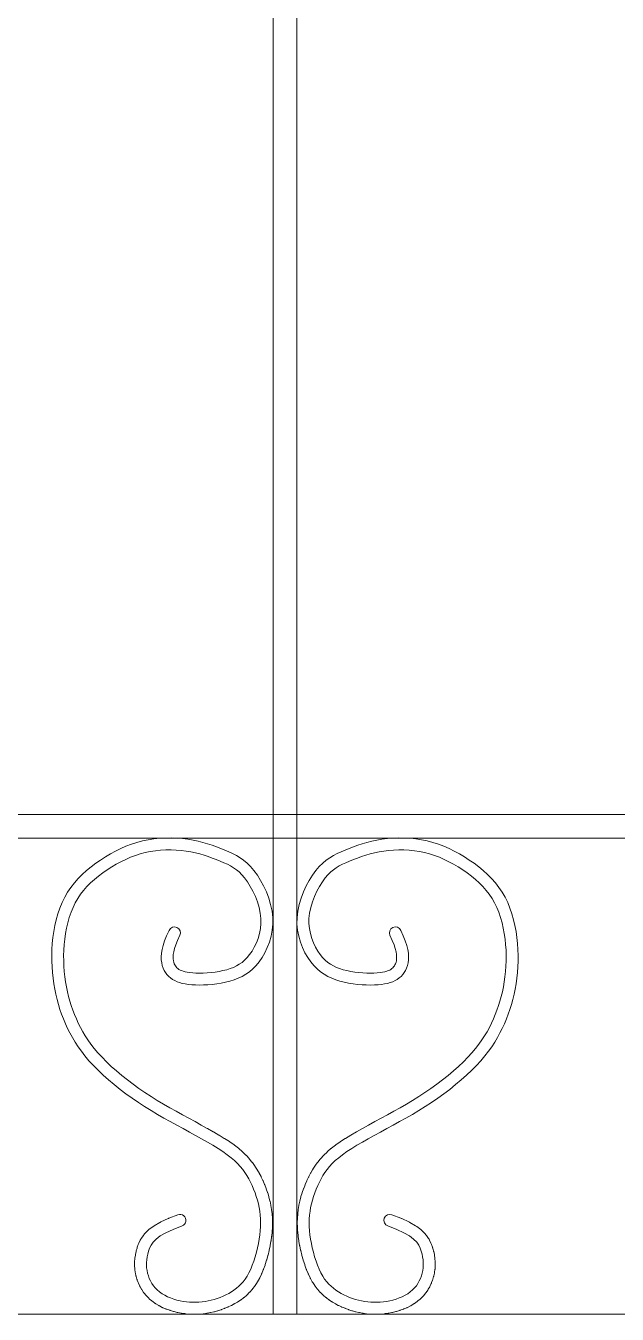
# Model space of a CAD drawing. Header units: millimetres. Extents: x -25 to 4147, y 0 to 2650.
# Drawn here: x 2444 to 2692, y 489 to 1030 of the extents above; entities that cross this region are included whole.
import ezdxf

# ---------------------------------------------------------------- set-up
doc = ezdxf.new("R2010")
doc.units = ezdxf.units.MM
doc.layers.add('ceco.net 340', color=7, linetype='Continuous', lineweight=5)

msp = doc.modelspace()

# ---------------------------------------------------------------- linework, layer by layer
at = {"layer": 'ceco.net 340'}
for p, q in [((2547.7, 2250), (2547.7, 488.65)), ((2557.7, 2250), (2557.7, 488.65)), ((450, 698.65), (3672.14, 698.65)), ((450, 688.65), (3672.14, 688.65)), ((450, 488.65), (3672.14, 488.65))]:
    msp.add_line(p, q, dxfattribs=at)
for points in [[(2509.51, 525.71), (2505.72, 524.28), (2502.72, 522.89), (2500.39, 521.52), (2498.64, 520.18), (2497.37, 518.87), (2496.49, 517.59), (2495.88, 516.33), (2495.45, 515.09), (2495.11, 513.88), (2494.86, 512.68), (2494.68, 511.51), (2494.59, 510.35), (2494.58, 509.21), (2494.65, 508.08), (2494.8, 506.96), (2495.04, 505.85), (2495.36, 504.75), (2495.77, 503.68), (2496.26, 502.62), (2496.84, 501.6), (2497.51, 500.62), (2498.27, 499.68), (2499.13, 498.81), (2500.08, 497.99), (2501.13, 497.25), (2502.26, 496.58), (2503.46, 495.98), (2504.71, 495.45), (2506.01, 494.98), (2507.34, 494.59), (2508.68, 494.26), (2510.03, 494), (2511.37, 493.81), (2512.69, 493.68), (2514.01, 493.62), (2515.32, 493.62), (2516.62, 493.68), (2517.92, 493.8), (2519.21, 493.98), (2520.49, 494.22), (2521.77, 494.51), (2523.04, 494.86), (2524.3, 495.26), (2525.54, 495.71), (2526.76, 496.22), (2527.95, 496.78), (2529.1, 497.38), (2530.22, 498.04), (2531.29, 498.74), (2532.32, 499.51), (2533.31, 500.35), (2534.25, 501.27), (2535.15, 502.29), (2536.01, 503.42), (2536.83, 504.68), (2537.6, 506.06), (2538.33, 507.59), (2539.01, 509.24), (2539.64, 510.98), (2540.22, 512.79), (2540.74, 514.65), (2541.2, 516.52), (2541.6, 518.39), (2541.92, 520.22), (2542.18, 522), (2542.36, 523.73), (2542.46, 525.42), (2542.5, 527.07), (2542.46, 528.69), (2542.35, 530.29), (2542.16, 531.88), (2541.9, 533.45), (2541.56, 535.03), (2541.16, 536.6), (2540.69, 538.15), (2540.15, 539.69), (2539.56, 541.2), (2538.92, 542.67), (2538.24, 544.11), (2537.5, 545.51), (2536.73, 546.85), (2535.9, 548.16), (2534.98, 549.43), (2533.97, 550.68), (2532.83, 551.92), (2531.55, 553.16), (2530.1, 554.4), (2528.47, 555.66), (2526.64, 556.95), (2524.62, 558.26), (2522.44, 559.6), (2520.13, 560.96), (2517.7, 562.34), (2515.17, 563.74), (2512.57, 565.16), (2509.93, 566.6), (2507.26, 568.06), (2504.57, 569.54), (2501.87, 571.05), (2499.18, 572.61), (2496.49, 574.2), (2493.81, 575.85), (2491.16, 577.57), (2488.55, 579.35), (2485.97, 581.2), (2483.46, 583.11), (2481.01, 585.08), (2478.66, 587.08), (2476.41, 589.1), (2474.28, 591.13), (2472.28, 593.15), (2470.44, 595.16), (2468.76, 597.13), (2467.24, 599.09), (2465.85, 601.02), (2464.59, 602.95), (2463.45, 604.87), (2462.4, 606.79), (2461.44, 608.73), (2460.56, 610.69), (2459.73, 612.67), (2458.96, 614.68), (2458.25, 616.72), (2457.61, 618.79), (2457.03, 620.91), (2456.51, 623.06), (2456.05, 625.26), (2455.66, 627.51), (2455.34, 629.81), (2455.09, 632.15), (2454.91, 634.54), (2454.82, 636.95), (2454.8, 639.4), (2454.88, 641.88), (2455.04, 644.37), (2455.3, 646.88), (2455.67, 649.39), (2456.13, 651.9), (2456.71, 654.39), (2457.41, 656.84), (2458.23, 659.24), (2459.18, 661.56), (2460.25, 663.81), (2461.47, 665.95), (2462.83, 667.98), (2464.31, 669.9), (2465.92, 671.72), (2467.63, 673.44), (2469.44, 675.07), (2471.32, 676.61), (2473.27, 678.08), (2475.28, 679.47), (2477.33, 680.79), (2479.43, 682.04), (2481.57, 683.21), (2483.75, 684.28), (2485.97, 685.25), (2488.24, 686.12), (2490.55, 686.87), (2492.9, 687.49), (2495.29, 687.98), (2497.71, 688.35), (2500.14, 688.59), (2502.57, 688.71), (2504.98, 688.73), (2507.36, 688.64), (2509.68, 688.45), (2511.94, 688.17), (2514.13, 687.8), (2516.23, 687.35), (2518.26, 686.84), (2520.22, 686.27), (2522.12, 685.65), (2523.95, 685), (2525.73, 684.32), (2527.44, 683.63), (2529.11, 682.92), (2530.73, 682.18), (2532.31, 681.36), (2533.84, 680.44), (2535.35, 679.38), (2536.83, 678.15), (2538.28, 676.71), (2539.71, 675.04), (2541.12, 673.1), (2542.48, 670.93), (2543.76, 668.57), (2544.91, 666.06), (2545.91, 663.43), (2546.71, 660.73), (2547.29, 657.99), (2547.6, 655.26), (2547.62, 652.57), (2547.37, 649.95), (2546.89, 647.41), (2546.19, 644.98), (2545.31, 642.67), (2544.28, 640.52), (2543.13, 638.53), (2541.88, 636.73), (2540.57, 635.13), (2539.19, 633.73), (2537.76, 632.51), (2536.25, 631.45), (2534.69, 630.54), (2533.06, 629.77), (2531.37, 629.11), (2529.61, 628.56), (2527.79, 628.1), (2525.93, 627.73), (2524.05, 627.43), (2522.18, 627.21), (2520.32, 627.06), (2518.52, 626.98), (2516.78, 626.95), (2515.14, 626.98), (2513.6, 627.07), (2512.17, 627.2), (2510.84, 627.39), (2509.6, 627.65), (2508.46, 627.96), (2507.4, 628.34), (2506.42, 628.79), (2505.5, 629.32), (2504.66, 629.92), (2503.89, 630.59), (2503.19, 631.34), (2502.57, 632.17), (2502.04, 633.08), (2501.59, 634.07), (2501.23, 635.13), (2500.97, 636.28), (2500.81, 637.51), (2500.77, 638.84), (2500.87, 640.29), (2501.12, 641.87), (2501.55, 643.6), (2502.17, 645.51), (2503, 647.61), (2504.06, 649.92)], [(2595.88, 525.71), (2599.67, 524.28), (2602.67, 522.89), (2605, 521.52), (2606.75, 520.18), (2608.02, 518.87), (2608.91, 517.59), (2609.52, 516.33), (2609.95, 515.09), (2610.28, 513.88), (2610.53, 512.68), (2610.71, 511.51), (2610.8, 510.35), (2610.81, 509.21), (2610.74, 508.08), (2610.59, 506.96), (2610.35, 505.85), (2610.03, 504.75), (2609.63, 503.68), (2609.13, 502.62), (2608.55, 501.6), (2607.88, 500.62), (2607.12, 499.68), (2606.26, 498.81), (2605.31, 497.99), (2604.26, 497.25), (2603.13, 496.58), (2601.93, 495.98), (2600.68, 495.45), (2599.38, 494.98), (2598.05, 494.59), (2596.71, 494.26), (2595.36, 494), (2594.03, 493.81), (2592.7, 493.68), (2591.38, 493.62), (2590.07, 493.62), (2588.77, 493.68), (2587.48, 493.8), (2586.19, 493.98), (2584.9, 494.22), (2583.62, 494.51), (2582.35, 494.86), (2581.09, 495.26), (2579.85, 495.71), (2578.63, 496.22), (2577.44, 496.78), (2576.29, 497.38), (2575.17, 498.04), (2574.1, 498.74), (2573.07, 499.51), (2572.08, 500.35), (2571.14, 501.27), (2570.24, 502.29), (2569.38, 503.42), (2568.56, 504.68), (2567.79, 506.06), (2567.06, 507.59), (2566.38, 509.24), (2565.75, 510.98), (2565.17, 512.79), (2564.65, 514.65), (2564.19, 516.52), (2563.8, 518.39), (2563.47, 520.22), (2563.22, 522), (2563.04, 523.73), (2562.93, 525.42), (2562.89, 527.07), (2562.93, 528.69), (2563.05, 530.29), (2563.23, 531.88), (2563.49, 533.45), (2563.83, 535.03), (2564.23, 536.6), (2564.71, 538.15), (2565.24, 539.69), (2565.83, 541.2), (2566.47, 542.67), (2567.16, 544.11), (2567.89, 545.51), (2568.66, 546.85), (2569.49, 548.16), (2570.41, 549.43), (2571.42, 550.68), (2572.56, 551.92), (2573.84, 553.16), (2575.29, 554.4), (2576.92, 555.66), (2578.75, 556.95), (2580.77, 558.26), (2582.95, 559.6), (2585.26, 560.96), (2587.7, 562.34), (2590.22, 563.74), (2592.82, 565.16), (2595.46, 566.6), (2598.13, 568.06), (2600.82, 569.54), (2603.52, 571.05), (2606.22, 572.61), (2608.91, 574.2), (2611.58, 575.85), (2614.23, 577.57), (2616.84, 579.35), (2619.42, 581.2), (2621.93, 583.11), (2624.38, 585.08), (2626.73, 587.08), (2628.98, 589.1), (2631.12, 591.13), (2633.11, 593.15), (2634.95, 595.16), (2636.63, 597.13), (2638.16, 599.09), (2639.54, 601.02), (2640.8, 602.95), (2641.94, 604.87), (2642.99, 606.79), (2643.95, 608.73), (2644.84, 610.69), (2645.66, 612.67), (2646.43, 614.68), (2647.14, 616.72), (2647.78, 618.79), (2648.36, 620.91), (2648.88, 623.06), (2649.34, 625.26), (2649.73, 627.51), (2650.05, 629.81), (2650.3, 632.15), (2650.48, 634.54), (2650.58, 636.95), (2650.59, 639.4), (2650.52, 641.88), (2650.35, 644.37), (2650.09, 646.88), (2649.73, 649.39), (2649.26, 651.9), (2648.68, 654.39), (2647.98, 656.84), (2647.16, 659.24), (2646.22, 661.56), (2645.14, 663.81), (2643.92, 665.95), (2642.56, 667.98), (2641.08, 669.9), (2639.47, 671.72), (2637.76, 673.44), (2635.96, 675.07), (2634.07, 676.61), (2632.12, 678.08), (2630.11, 679.47), (2628.06, 680.79), (2625.96, 682.04), (2623.82, 683.21), (2621.64, 684.28), (2619.42, 685.25), (2617.15, 686.12), (2614.84, 686.87), (2612.49, 687.49), (2610.1, 687.98), (2607.68, 688.35), (2605.25, 688.59), (2602.82, 688.71), (2600.41, 688.73), (2598.03, 688.64), (2595.71, 688.45), (2593.45, 688.17), (2591.26, 687.8), (2589.16, 687.35), (2587.13, 686.84), (2585.17, 686.27), (2583.27, 685.65), (2581.44, 685), (2579.67, 684.32), (2577.95, 683.63), (2576.28, 682.92), (2574.66, 682.18), (2573.09, 681.36), (2571.55, 680.44), (2570.04, 679.38), (2568.57, 678.15), (2567.11, 676.71), (2565.68, 675.04), (2564.27, 673.1), (2562.91, 670.93), (2561.63, 668.57), (2560.48, 666.06), (2559.48, 663.43), (2558.68, 660.73), (2558.11, 657.99), (2557.79, 655.26), (2557.77, 652.57), (2558.02, 649.95), (2558.51, 647.41), (2559.2, 644.98), (2560.08, 642.67), (2561.11, 640.52), (2562.26, 638.53), (2563.51, 636.73), (2564.82, 635.13), (2566.2, 633.73), (2567.64, 632.51), (2569.14, 631.45), (2570.7, 630.54), (2572.33, 629.77), (2574.03, 629.11), (2575.78, 628.56), (2577.6, 628.1), (2579.46, 627.73), (2581.34, 627.43), (2583.22, 627.21), (2585.07, 627.06), (2586.87, 626.98), (2588.61, 626.95), (2590.26, 626.98), (2591.79, 627.07), (2593.23, 627.2), (2594.55, 627.39), (2595.79, 627.65), (2596.93, 627.96), (2597.99, 628.34), (2598.98, 628.79), (2599.89, 629.32), (2600.73, 629.92), (2601.5, 630.59), (2602.2, 631.34), (2602.82, 632.17), (2603.35, 633.08), (2603.8, 634.07), (2604.16, 635.13), (2604.42, 636.28), (2604.58, 637.51), (2604.62, 638.84), (2604.52, 640.29), (2604.27, 641.87), (2603.84, 643.6), (2603.23, 645.51), (2602.39, 647.61), (2601.33, 649.92)]]:
    msp.add_lwpolyline(points, dxfattribs=at)
for points in [[(2507.74, 530.39), (2503.96, 528.96, 0.018526), (2503.62, 528.82), (2500.61, 527.42, 0.02401), (2500.19, 527.2), (2497.86, 525.83, 0.03058), (2497.35, 525.49), (2495.6, 524.16, 0.037109), (2495.05, 523.66), (2493.78, 522.35, 0.040944), (2493.26, 521.72), (2492.37, 520.44, 0.03872), (2491.98, 519.77), (2491.37, 518.51, 0.02899), (2491.15, 517.97), (2490.72, 516.74, 0.016625), (2490.62, 516.42), (2490.29, 515.21, 0.014695), (2490.22, 514.92), (2489.97, 513.73, 0.015749), (2489.91, 513.42), (2489.74, 512.24, 0.016704), (2489.7, 511.91), (2489.61, 510.75, 0.017506), (2489.59, 510.4), (2489.58, 509.25, 0.018102), (2489.59, 508.89), (2489.66, 507.76, 0.01845), (2489.7, 507.4), (2489.85, 506.28, 0.018524), (2489.91, 505.91), (2490.15, 504.81, 0.018452), (2490.24, 504.45), (2490.56, 503.35, 0.018802), (2490.68, 503), (2491.09, 501.92, 0.019374), (2491.24, 501.56), (2491.73, 500.5, 0.020024), (2491.91, 500.15), (2492.49, 499.13, 0.020714), (2492.71, 498.78), (2493.38, 497.79, 0.021397), (2493.64, 497.45), (2494.4, 496.52, 0.022021), (2494.7, 496.19), (2495.55, 495.31, 0.022531), (2495.88, 495.01), (2496.83, 494.19, 0.022367), (2497.19, 493.92), (2498.23, 493.18, 0.020214), (2498.57, 492.95), (2499.7, 492.28, 0.017942), (2500.02, 492.11), (2501.22, 491.51, 0.016078), (2501.51, 491.37), (2502.76, 490.84, 0.01459), (2503.03, 490.74), (2504.33, 490.27, 0.01344), (2504.59, 490.19), (2505.92, 489.8, 0.012596), (2506.16, 489.73), (2507.5, 489.4, 0.012037), (2507.74, 489.35), (2509.08, 489.09, 0.011796), (2509.32, 489.05), (2510.65, 488.86, 0.01186), (2510.89, 488.83), (2512.22, 488.71, 0.011906), (2512.45, 488.69), (2513.77, 488.63, 0.011871), (2514.01, 488.62), (2515.32, 488.62, 0.011755), (2515.55, 488.63), (2516.85, 488.69, 0.01156), (2517.08, 488.7), (2518.38, 488.82, 0.011293), (2518.6, 488.85), (2519.89, 489.03, 0.01096), (2520.11, 489.06), (2521.4, 489.3, 0.010625), (2521.6, 489.34), (2522.89, 489.64, 0.010507), (2523.09, 489.69), (2524.36, 490.03, 0.010519), (2524.56, 490.09), (2525.82, 490.49, 0.010613), (2526.02, 490.56), (2527.26, 491.02, 0.010791), (2527.46, 491.1), (2528.68, 491.6, 0.011052), (2528.88, 491.69), (2530.07, 492.25, 0.011398), (2530.27, 492.35), (2531.43, 492.96, 0.011831), (2531.64, 493.07), (2532.75, 493.73, 0.012624), (2532.97, 493.86), (2534.04, 494.57, 0.014451), (2534.28, 494.73), (2535.31, 495.5, 0.016231), (2535.56, 495.7), (2536.55, 496.54, 0.017546), (2536.81, 496.78), (2537.75, 497.7, 0.018298), (2538, 497.96), (2538.9, 498.99, 0.018454), (2539.14, 499.27), (2540, 500.4, 0.01805), (2540.2, 500.7), (2541.02, 501.95, 0.017188), (2541.2, 502.24), (2541.97, 503.63, 0.015683), (2542.11, 503.91), (2542.84, 505.43, 0.013181), (2542.95, 505.68), (2543.63, 507.32, 0.01117), (2543.71, 507.53), (2544.34, 509.27, 0.009782), (2544.41, 509.46), (2544.98, 511.27, 0.008856), (2545.04, 511.44), (2545.56, 513.3, 0.008297), (2545.6, 513.46), (2546.06, 515.33, 0.008056), (2546.09, 515.49), (2546.49, 517.35, 0.008123), (2546.52, 517.51), (2546.84, 519.35, 0.008556), (2546.87, 519.52), (2547.13, 521.3, 0.00932), (2547.15, 521.48), (2547.33, 523.21, 0.010075), (2547.35, 523.42), (2547.45, 525.1, 0.010733), (2547.46, 525.32), (2547.5, 526.97, 0.011254), (2547.5, 527.19), (2547.46, 528.81, 0.011605), (2547.45, 529.05), (2547.33, 530.64, 0.011758), (2547.31, 530.88), (2547.13, 532.46, 0.011701), (2547.09, 532.69), (2546.83, 534.27, 0.011388), (2546.79, 534.49), (2546.45, 536.07, 0.010808), (2546.4, 536.28), (2546, 537.85, 0.010278), (2545.94, 538.05), (2545.47, 539.6, 0.009859), (2545.41, 539.79), (2544.88, 541.32, 0.009545), (2544.81, 541.5), (2544.22, 543.01, 0.009335), (2544.15, 543.19), (2543.51, 544.66, 0.009229), (2543.43, 544.83), (2542.75, 546.27, 0.00923), (2542.66, 546.44), (2541.93, 547.83, 0.009723), (2541.84, 548), (2541.06, 549.35, 0.011671), (2540.94, 549.55), (2540.11, 550.85, 0.013556), (2539.96, 551.07), (2539.04, 552.35, 0.014792), (2538.87, 552.58), (2537.85, 553.83, 0.015289), (2537.65, 554.06), (2536.51, 555.3, 0.015076), (2536.3, 555.52), (2535.02, 556.75, 0.014282), (2534.81, 556.95), (2533.36, 558.19, 0.013091), (2533.16, 558.36), (2531.53, 559.62, 0.011392), (2531.34, 559.75), (2529.51, 561.04, 0.008802), (2529.37, 561.14), (2527.35, 562.45, 0.006609), (2527.24, 562.52), (2525.06, 563.86, 0.004919), (2524.98, 563.91), (2522.66, 565.27, 0.003568), (2522.6, 565.3), (2520.17, 566.69, 0.002447), (2520.12, 566.71), (2517.6, 568.11, 0.001481), (2517.57, 568.13), (2514.98, 569.55, 0.000613), (2514.97, 569.55), (2512.32, 570.99), (2509.66, 572.44), (2507, 573.91), (2504.34, 575.4), (2501.7, 576.92), (2499.08, 578.48), (2496.48, 580.08), (2493.93, 581.73), (2491.41, 583.44), (2488.95, 585.22), (2486.54, 587.05), (2484.2, 588.93), (2481.95, 590.84), (2479.8, 592.77), (2477.78, 594.69), (2475.91, 596.6), (2474.19, 598.47), (2472.64, 600.29), (2471.24, 602.08), (2469.98, 603.85), (2468.83, 605.59), (2467.79, 607.34), (2466.84, 609.1), (2465.96, 610.87), (2465.14, 612.68), (2464.37, 614.52), (2463.66, 616.39), (2463.01, 618.28), (2462.41, 620.2), (2461.87, 622.16), (2461.39, 624.15), (2460.97, 626.2), (2460.6, 628.29), (2460.3, 630.42), (2460.07, 632.6), (2459.91, 634.82), (2459.82, 637.07), (2459.8, 639.34), (2459.87, 641.64), (2460.02, 643.94), (2460.27, 646.26), (2460.6, 648.58), (2461.03, 650.88), (2461.56, 653.14), (2462.18, 655.35), (2462.92, 657.49), (2463.75, 659.54), (2464.69, 661.49), (2465.73, 663.32), (2466.89, 665.06), (2468.17, 666.71), (2469.57, 668.3), (2471.08, 669.82), (2472.7, 671.28), (2474.41, 672.68), (2476.2, 674.02), (2478.06, 675.31), (2479.97, 676.54), (2481.91, 677.7), (2483.87, 678.77), (2485.86, 679.74), (2487.87, 680.62), (2489.9, 681.4), (2491.96, 682.07), (2494.04, 682.62), (2496.17, 683.06), (2498.33, 683.38), (2500.52, 683.6), (2502.72, 683.71), (2504.9, 683.73), (2507.06, 683.65), (2509.17, 683.48), (2511.22, 683.22), (2513.19, 682.89), (2515.1, 682.48), (2516.95, 682.01), (2518.75, 681.49), (2520.51, 680.92), (2522.22, 680.31), (2523.9, 679.67), (2525.53, 679.01), (2527.09, 678.35), (2528.53, 677.68), (2529.87, 676.99), (2531.12, 676.25), (2532.3, 675.41), (2533.46, 674.45), (2534.61, 673.3), (2535.79, 671.93), (2536.98, 670.3), (2538.16, 668.41), (2539.28, 666.34), (2540.3, 664.13), (2541.17, 661.83), (2541.86, 659.5), (2542.34, 657.19), (2542.6, 654.95), (2542.62, 652.78), (2542.42, 650.65), (2542.02, 648.57), (2541.44, 646.56), (2540.71, 644.64), (2539.85, 642.85), (2538.9, 641.21), (2537.89, 639.74), (2536.85, 638.48), (2535.78, 637.39), (2534.69, 636.46), (2533.55, 635.66), (2532.36, 634.97), (2531.08, 634.36), (2529.72, 633.83), (2528.25, 633.37), (2526.69, 632.98), (2525.05, 632.65), (2523.38, 632.39), (2521.68, 632.19), (2520.01, 632.05), (2518.37, 631.98), (2516.79, 631.95), (2515.31, 631.98), (2513.97, 632.05), (2512.76, 632.17), (2511.7, 632.32), (2510.77, 632.51), (2509.97, 632.73), (2509.29, 632.98), (2508.71, 633.24), (2508.21, 633.53), (2507.76, 633.84), (2507.38, 634.18), (2507.04, 634.55), (2506.74, 634.94), (2506.48, 635.39), (2506.25, 635.9), (2506.05, 636.49), (2505.9, 637.16), (2505.8, 637.91), (2505.78, 638.75), (2505.84, 639.72), (2506.03, 640.88), (2506.36, 642.23), (2506.87, 643.82), (2507.6, 645.65), (2508.6, 647.84)], [(2597.65, 530.39), (2601.43, 528.96, -0.018526), (2601.77, 528.82), (2604.78, 527.42, -0.02401), (2605.21, 527.2), (2607.53, 525.83, -0.03058), (2608.04, 525.49), (2609.79, 524.16, -0.037109), (2610.34, 523.66), (2611.61, 522.35, -0.040944), (2612.13, 521.72), (2613.02, 520.44, -0.03872), (2613.41, 519.77), (2614.02, 518.51, -0.02899), (2614.24, 517.97), (2614.67, 516.74, -0.016625), (2614.77, 516.42), (2615.1, 515.21, -0.014695), (2615.17, 514.92), (2615.43, 513.73, -0.015749), (2615.48, 513.42), (2615.65, 512.24, -0.016704), (2615.69, 511.91), (2615.79, 510.75, -0.017506), (2615.8, 510.4), (2615.81, 509.25, -0.018102), (2615.8, 508.89), (2615.73, 507.76, -0.01845), (2615.69, 507.4), (2615.54, 506.28, -0.018524), (2615.48, 505.91), (2615.24, 504.81, -0.018452), (2615.15, 504.45), (2614.83, 503.35, -0.018802), (2614.71, 503), (2614.31, 501.92, -0.019374), (2614.16, 501.56), (2613.66, 500.5, -0.020024), (2613.48, 500.15), (2612.9, 499.13, -0.020714), (2612.68, 498.78), (2612.01, 497.79, -0.021397), (2611.75, 497.45), (2610.99, 496.52, -0.022021), (2610.69, 496.19), (2609.84, 495.31, -0.022531), (2609.51, 495.01), (2608.56, 494.19, -0.022367), (2608.2, 493.92), (2607.16, 493.18, -0.020214), (2606.82, 492.95), (2605.69, 492.28, -0.017942), (2605.38, 492.11), (2604.18, 491.51, -0.016078), (2603.88, 491.37), (2602.63, 490.84, -0.01459), (2602.36, 490.74), (2601.06, 490.27, -0.01344), (2600.8, 490.19), (2599.48, 489.8, -0.012596), (2599.23, 489.73), (2597.89, 489.4, -0.012037), (2597.65, 489.35), (2596.31, 489.09, -0.011796), (2596.08, 489.05), (2594.74, 488.86, -0.01186), (2594.5, 488.83), (2593.18, 488.71, -0.011906), (2592.94, 488.69), (2591.62, 488.63, -0.011871), (2591.38, 488.62), (2590.07, 488.62, -0.011755), (2589.84, 488.63), (2588.54, 488.69, -0.01156), (2588.31, 488.7), (2587.01, 488.82, -0.011293), (2586.79, 488.85), (2585.5, 489.03, -0.01096), (2585.28, 489.06), (2584, 489.3, -0.010625), (2583.79, 489.34), (2582.51, 489.64, -0.010507), (2582.3, 489.69), (2581.03, 490.03, -0.010519), (2580.83, 490.09), (2579.57, 490.49, -0.010613), (2579.37, 490.56), (2578.13, 491.02, -0.010791), (2577.93, 491.1), (2576.71, 491.6, -0.011052), (2576.51, 491.69), (2575.32, 492.25, -0.011398), (2575.12, 492.35), (2573.96, 492.96, -0.011831), (2573.76, 493.07), (2572.64, 493.73, -0.012624), (2572.43, 493.86), (2571.35, 494.57, -0.014451), (2571.12, 494.73), (2570.09, 495.5, -0.016231), (2569.83, 495.7), (2568.84, 496.54, -0.017546), (2568.59, 496.78), (2567.64, 497.7, -0.018298), (2567.39, 497.96), (2566.49, 498.99, -0.018454), (2566.25, 499.27), (2565.4, 500.4, -0.01805), (2565.19, 500.7), (2564.37, 501.95, -0.017188), (2564.2, 502.24), (2563.42, 503.63, -0.015683), (2563.28, 503.91), (2562.55, 505.43, -0.013181), (2562.44, 505.68), (2561.76, 507.32, -0.01117), (2561.68, 507.53), (2561.05, 509.27, -0.009782), (2560.99, 509.46), (2560.41, 511.27, -0.008856), (2560.36, 511.44), (2559.84, 513.3, -0.008297), (2559.79, 513.46), (2559.33, 515.33, -0.008056), (2559.3, 515.49), (2558.9, 517.35, -0.008123), (2558.87, 517.51), (2558.55, 519.35, -0.008556), (2558.52, 519.52), (2558.27, 521.3, -0.00932), (2558.24, 521.48), (2558.06, 523.21, -0.010075), (2558.05, 523.42), (2557.94, 525.1, -0.010733), (2557.93, 525.32), (2557.89, 526.97, -0.011254), (2557.89, 527.19), (2557.93, 528.81, -0.011605), (2557.94, 529.05), (2558.06, 530.64, -0.011758), (2558.08, 530.88), (2558.27, 532.46, -0.011701), (2558.3, 532.69), (2558.56, 534.27, -0.011388), (2558.6, 534.49), (2558.94, 536.07, -0.010808), (2558.99, 536.28), (2559.39, 537.85, -0.010278), (2559.45, 538.05), (2559.92, 539.6, -0.009859), (2559.98, 539.79), (2560.51, 541.32, -0.009545), (2560.58, 541.5), (2561.17, 543.01, -0.009335), (2561.24, 543.19), (2561.88, 544.66, -0.009229), (2561.96, 544.83), (2562.65, 546.27, -0.00923), (2562.73, 546.44), (2563.46, 547.83, -0.009723), (2563.55, 548), (2564.33, 549.35, -0.011671), (2564.45, 549.55), (2565.28, 550.85, -0.013556), (2565.43, 551.07), (2566.35, 552.35, -0.014792), (2566.53, 552.58), (2567.54, 553.83, -0.015289), (2567.74, 554.06), (2568.88, 555.3, -0.015076), (2569.09, 555.52), (2570.37, 556.75, -0.014282), (2570.58, 556.95), (2572.03, 558.19, -0.013091), (2572.23, 558.36), (2573.87, 559.62, -0.011392), (2574.05, 559.75), (2575.88, 561.04, -0.008802), (2576.03, 561.14), (2578.04, 562.45, -0.006609), (2578.15, 562.52), (2580.33, 563.86, -0.004919), (2580.42, 563.91), (2582.73, 565.27, -0.003568), (2582.79, 565.3), (2585.23, 566.69, -0.002447), (2585.27, 566.71), (2587.79, 568.11, -0.001481), (2587.82, 568.13), (2590.42, 569.55, -0.000613), (2590.43, 569.55), (2593.07, 570.99), (2595.73, 572.44), (2598.39, 573.91), (2601.05, 575.4), (2603.69, 576.92), (2606.32, 578.48), (2608.91, 580.08), (2611.46, 581.73), (2613.98, 583.44), (2616.44, 585.22), (2618.85, 587.05), (2621.19, 588.93), (2623.45, 590.84), (2625.59, 592.77), (2627.61, 594.69), (2629.49, 596.6), (2631.2, 598.47), (2632.75, 600.29), (2634.15, 602.08), (2635.41, 603.85), (2636.56, 605.59), (2637.6, 607.34), (2638.55, 609.1), (2639.43, 610.87), (2640.25, 612.68), (2641.02, 614.52), (2641.73, 616.39), (2642.39, 618.28), (2642.98, 620.2), (2643.52, 622.16), (2644, 624.15), (2644.43, 626.2), (2644.79, 628.29), (2645.09, 630.42), (2645.32, 632.6), (2645.49, 634.82), (2645.58, 637.07), (2645.59, 639.34), (2645.52, 641.64), (2645.37, 643.94), (2645.13, 646.26), (2644.79, 648.58), (2644.36, 650.88), (2643.84, 653.14), (2643.21, 655.35), (2642.48, 657.49), (2641.64, 659.54), (2640.71, 661.49), (2639.66, 663.32), (2638.5, 665.06), (2637.22, 666.71), (2635.82, 668.3), (2634.31, 669.82), (2632.69, 671.28), (2630.98, 672.68), (2629.19, 674.02), (2627.33, 675.31), (2625.42, 676.54), (2623.49, 677.7), (2621.52, 678.77), (2619.54, 679.74), (2617.53, 680.62), (2615.49, 681.4), (2613.43, 682.07), (2611.35, 682.62), (2609.22, 683.06), (2607.06, 683.38), (2604.87, 683.6), (2602.67, 683.71), (2600.49, 683.73), (2598.33, 683.65), (2596.22, 683.48), (2594.17, 683.22), (2592.2, 682.89), (2590.29, 682.48), (2588.44, 682.01), (2586.64, 681.49), (2584.88, 680.92), (2583.17, 680.31), (2581.5, 679.67), (2579.86, 679.01), (2578.3, 678.35), (2576.86, 677.68), (2575.52, 676.99), (2574.27, 676.25), (2573.09, 675.41), (2571.93, 674.45), (2570.78, 673.3), (2569.61, 671.93), (2568.41, 670.3), (2567.23, 668.41), (2566.11, 666.34), (2565.1, 664.13), (2564.22, 661.83), (2563.53, 659.5), (2563.05, 657.19), (2562.79, 654.95), (2562.77, 652.78), (2562.97, 650.65), (2563.37, 648.57), (2563.95, 646.56), (2564.68, 644.64), (2565.54, 642.85), (2566.49, 641.21), (2567.5, 639.74), (2568.54, 638.48), (2569.61, 637.39), (2570.7, 636.46), (2571.84, 635.66), (2573.04, 634.97), (2574.31, 634.36), (2575.68, 633.83), (2577.14, 633.37), (2578.71, 632.98), (2580.34, 632.65), (2582.02, 632.39), (2583.71, 632.19), (2585.39, 632.05), (2587.03, 631.98), (2588.6, 631.95), (2590.08, 631.98), (2591.43, 632.05), (2592.63, 632.17), (2593.7, 632.32), (2594.62, 632.51), (2595.42, 632.73), (2596.1, 632.98), (2596.68, 633.24), (2597.19, 633.53), (2597.63, 633.84), (2598.01, 634.18), (2598.35, 634.55), (2598.65, 634.94), (2598.91, 635.39), (2599.14, 635.9), (2599.34, 636.49), (2599.49, 637.16), (2599.59, 637.91), (2599.61, 638.75), (2599.55, 639.72), (2599.37, 640.88), (2599.03, 642.23), (2598.52, 643.82), (2597.79, 645.65), (2596.79, 647.84)]]:
    msp.add_lwpolyline(points, format="xyb", dxfattribs=at)
for centre, start, end in [((2506.33, 648.88), 335.3191, 155.3191), ((2599.06, 648.88), 24.6809, 204.6809), ((2508.63, 528.05), 290.6712, 110.6712), ((2596.76, 528.05), 69.3288, 249.3288)]:
    msp.add_arc(centre, 2.5, start, end, dxfattribs=at)

doc.saveas('drawing.dxf')
